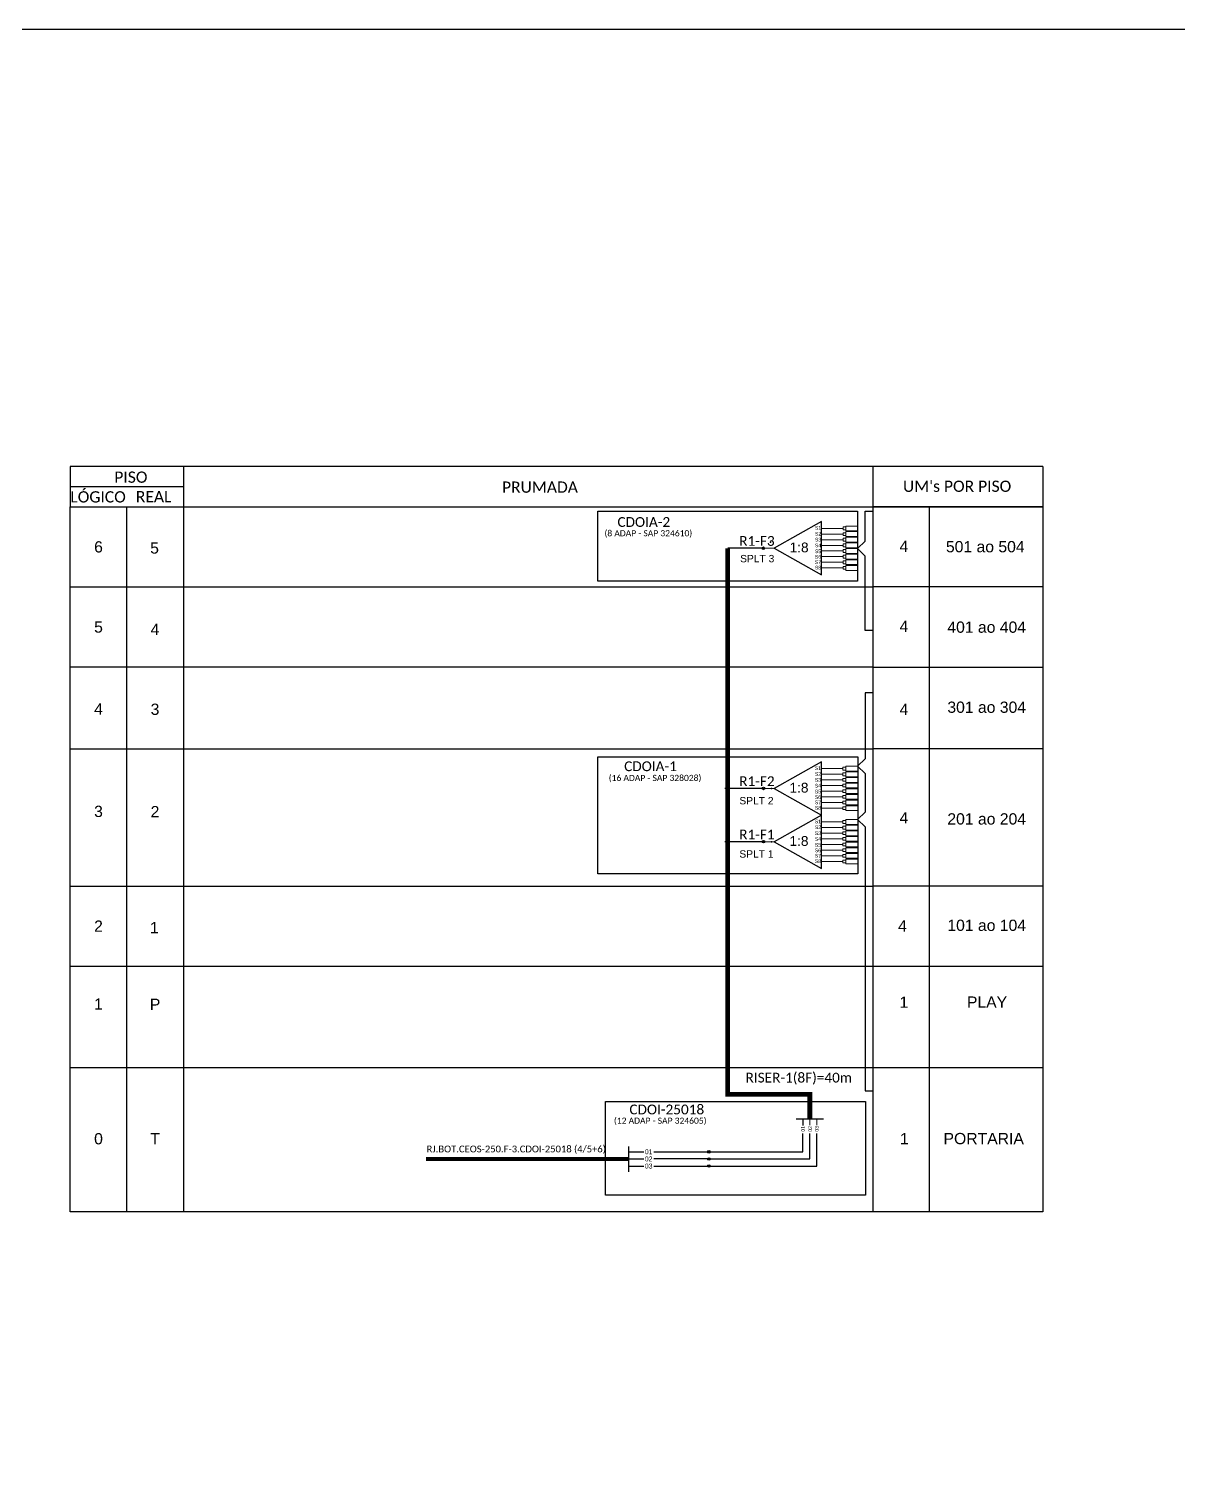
# Model space of a CAD drawing. Extents: x -4 to 837, y 1 to 595.
# Drawn here: x 367.5 to 602.3, y 298.3 to 595.3 of the extents above; entities that cross this region are included whole.
import ezdxf
from ezdxf.enums import TextEntityAlignment as Align

# ---------------------------------------------------------------- set-up
doc = ezdxf.new("R2010")
doc.units = 0
doc.styles.add('ARIAL', font='arial.ttf')
doc.styles.add('WMF-Calibri0', font='calibri.ttf')
doc.linetypes.add('RESERVA', pattern='A,0.5,-0.15,["RESERVA",Standard,S=0.18,R=0,X=0,Y=-0.1],-1.3', length=1.95)

# ---------------------------------------------------------------- blocks, each defined once
blk = doc.blocks.new('SPLT_1-8_SC-APC')
at = {"color": 1}
blk.add_lwpolyline([(-7.37, -2.1), (-17.04, -7.55), (-7.37, -13), (-7.37, -2.1)], dxfattribs=at)
at = {"color": 3, "lineweight": 0}
for points in [[(-2.99, -3.51), (-7.37, -3.51)], [(-7.37, -4.66), (-2.99, -4.66)], [(-7.37, -5.82), (-2.99, -5.82)], [(-2.41, -3.02), (-2.41, -4)], [(-2.41, -3.02), (0, -3.02)], [(-2.41, -4), (0, -4)], [(-2.41, -4.17), (-2.41, -5.16)], [(-2.41, -4.17), (0, -4.17)], [(-2.41, -5.16), (0, -5.16)], [(-2.41, -5.32), (-2.41, -6.31)], [(-2.41, -5.32), (0, -5.32)], [(-7.37, -6.97), (-2.99, -6.97)], [(-7.37, -8.12), (-2.99, -8.12)], [(-2.41, -6.31), (0, -6.31)], [(-2.41, -6.48), (-2.41, -7.46)], [(-2.41, -6.48), (0, -6.48)], [(-2.41, -7.46), (0, -7.46)], [(-2.41, -7.63), (-2.41, -8.62)], [(-2.41, -7.63), (0, -7.63)], [(-2.41, -8.62), (0, -8.62)], [(-2.41, -8.78), (-2.41, -9.77)], [(-2.41, -8.78), (0, -8.78)], [(-7.37, -9.28), (-2.99, -9.28)], [(-7.37, -10.43), (-2.99, -10.43)], [(-7.37, -11.58), (-2.99, -11.58)], [(-2.41, -9.77), (0, -9.77)], [(-2.41, -9.94), (-2.41, -10.92)], [(-2.41, -9.94), (0, -9.94)], [(-2.41, -10.92), (0, -10.92)], [(-2.41, -11.09), (-2.41, -12.08)], [(-2.41, -11.09), (0, -11.09)], [(-2.41, -12.08), (0, -12.08)]]:
    blk.add_lwpolyline(points, dxfattribs=at)
for points in [[(-2.99, -3.22), (-2.41, -3.22), (-2.41, -3.8), (-2.99, -3.8)], [(-2.99, -4.38), (-2.41, -4.38), (-2.41, -4.95), (-2.99, -4.95)], [(-2.99, -5.53), (-2.41, -5.53), (-2.41, -6.1), (-2.99, -6.1)], [(-2.99, -6.68), (-2.41, -6.68), (-2.41, -7.26), (-2.99, -7.26)], [(-2.99, -7.84), (-2.41, -7.84), (-2.41, -8.41), (-2.99, -8.41)], [(-2.99, -8.99), (-2.41, -8.99), (-2.41, -9.56), (-2.99, -9.56)], [(-2.99, -10.14), (-2.41, -10.14), (-2.41, -10.72), (-2.99, -10.72)], [(-2.99, -11.3), (-2.41, -11.3), (-2.41, -11.87), (-2.99, -11.87)]]:
    blk.add_lwpolyline(points, close=True, dxfattribs=at)
at = {"color": 1, "lineweight": 0}
blk.add_lwpolyline([(-17.04, -7.55), (-19.26, -7.55)], dxfattribs=at)
at = {"color": 1, "style": 'ARIAL'}
for s, height, p in [('S1', 0.75, (-8.74, -3.78)), ('S2', 0.75, (-8.74, -4.97)), ('S3', 0.75, (-8.74, -6.18)), ('1:8', 2, (-13.91, -8.4)), ('S4', 0.75, (-8.74, -7.36)), ('S5', 0.75, (-8.74, -8.57)), ('S6', 0.75, (-8.74, -9.69)), ('S7', 0.75, (-8.74, -10.78)), ('S8', 0.75, (-8.74, -11.9))]:
    blk.add_text(s, height=height, dxfattribs=at).set_placement(p)
blk = doc.blocks.new('SPLITTER FUTURO')
blk.add_point((0, 0))
at = {"style": 'ARIAL', "text_generation_flag": 6, "flags": 4}
for tag, p, height in [('SPLT', (-6.22, -4.1), 1.5), ('INSTAL.', (-6.25, -6.09), 1.25)]:
    blk.add_attdef(tag, p, '', height=height, rotation=180, dxfattribs=at)
blk = doc.blocks.new('SPLITTER_')
blk.add_point((0, 0))
at = {"style": 'ARIAL', "flags": 4}
blk.add_attdef('SPLT', (0, -3.26), '', height=1.5, dxfattribs=at)

msp = doc.modelspace()

# ---------------------------------------------------------------- hatches: boundary and pattern name
h = msp.add_hatch(color=3)
h.dxf.hatch_style = 1
edge = h.paths.add_edge_path()
edge.add_arc((517.6, 489.14), 0.242, 0, 360)
h = msp.add_hatch(color=3)
h.dxf.hatch_style = 1
edge = h.paths.add_edge_path()
edge.add_arc((517.61, 440.03), 0.256, -180, 180, ccw=False)
h = msp.add_hatch(color=3)
h.dxf.hatch_style = 1
edge = h.paths.add_edge_path()
edge.add_arc((517.61, 429.14), 0.256, -180, 180, ccw=False)
h = msp.add_hatch(color=3)
h.dxf.hatch_style = 1
edge = h.paths.add_edge_path()
edge.add_arc((506.46, 365.75), 0.256, 0, 360)
h = msp.add_hatch(color=3)
h.dxf.hatch_style = 1
edge = h.paths.add_edge_path()
edge.add_arc((506.46, 364.29), 0.256, 0, 360)
h = msp.add_hatch(color=3)
h.dxf.hatch_style = 1
edge = h.paths.add_edge_path()
edge.add_arc((506.46, 362.83), 0.256, 0, 360)

# ---------------------------------------------------------------- linework, layer by layer
for p, q in [((375.91, 505.81), (375.91, 497.59)), ((399.05, 505.81), (399.05, 497.59)), ((540.01, 497.59), (540.01, 505.81))]:
    msp.add_line(p, q)
at = {"color": 5}
msp.add_line((517.6, 489.14), (510.3, 489.14), dxfattribs=at)
at = {"color": 1}
msp.add_line((489.99, 366.82), (489.99, 361.68), dxfattribs=at)
msp.add_lwpolyline([(-3.83, 595.26), (837.17, 595.26), (837.17, 1.26), (-3.83, 1.26)], close=True)
at = {"color": 0}
for points in [[(574.73, 505.81), (375.91, 505.81)], [(399.05, 501.7), (375.91, 501.7)]]:
    msp.add_lwpolyline(points, dxfattribs=at)
for points in [[(574.73, 505.81), (574.73, 353.47)], [(574.73, 353.47), (375.91, 353.47), (375.91, 497.59)], [(375.91, 497.59), (399.05, 497.59)], [(387.48, 353.47), (387.48, 497.59)], [(399.05, 497.59), (574.73, 497.59)], [(399.05, 497.59), (399.05, 353.47)], [(574.73, 497.59), (540.01, 497.59)], [(540.01, 353.47), (540.01, 497.59)], [(551.58, 353.47), (551.58, 497.59)], [(375.91, 481.22), (540.01, 481.22)], [(574.73, 481.22), (540.01, 481.22)], [(540.01, 464.84), (375.91, 464.84)], [(540.01, 464.84), (574.73, 464.84)], [(375.91, 448.09), (540.01, 448.09)], [(574.73, 448.09), (540.01, 448.09)], [(375.91, 420.07), (540.01, 420.07)], [(574.73, 420.07), (540.01, 420.07)], [(375.91, 403.7), (540.01, 403.7)], [(540.01, 403.7), (574.73, 403.7)], [(375.91, 382.98), (540.01, 382.98)], [(540.01, 382.98), (574.73, 382.98)]]:
    msp.add_lwpolyline(points)
at = {"color": 1}
for points in [[(483.73, 496.69), (536.86, 496.69), (536.86, 482.37), (483.73, 482.37)], [(483.74, 446.49), (536.87, 446.49), (536.87, 422.6), (483.74, 422.6)], [(485.35, 376), (538.48, 376), (538.48, 356.88), (485.35, 356.88)]]:
    msp.add_lwpolyline(points, close=True, dxfattribs=at)
at = {"color": 3}
for points in [[(540.01, 472.33), (538.42, 472.33), (538.42, 487.54), (536.86, 489.05), (538.42, 490.56), (538.42, 496.68), (540.01, 496.68)], [(540.01, 459.54), (538.42, 459.54), (538.41, 446.07), (536.84, 444.56), (538.41, 443.05), (538.41, 435.17), (536.84, 433.67), (538.41, 432.16), (538.41, 378.23), (540.01, 378.23)], [(489.99, 365.75), (493.15, 365.75)], [(495.22, 365.75), (506.46, 365.75)]]:
    msp.add_lwpolyline(points, dxfattribs=at)
at = {"color": 5, "const_width": 1}
msp.add_lwpolyline([(510.3, 489.14), (510.3, 377.49), (527.09, 377.49), (527.09, 372.47)], dxfattribs=at)
at = {"color": 5}
for points in [[(517.58, 440.03), (509.74, 440.03)], [(517.58, 429.14), (509.74, 429.14)], [(524.29, 372.47), (529.86, 372.47)], [(506.46, 365.75), (525.64, 365.75), (525.64, 369.51)], [(506.72, 364.29), (527.09, 364.29), (527.09, 369.51)], [(506.72, 362.83), (528.54, 362.82), (528.54, 369.51)]]:
    msp.add_lwpolyline(points, dxfattribs=at)
at = {"color": 5, "linetype": 'RESERVA', "ltscale": 4}
msp.add_lwpolyline([(525.64, 372.47), (525.64, 371.15)], dxfattribs=at)
at = {"color": 5, "lineweight": 0}
for points in [[(527.09, 372.47), (527.09, 371.18)], [(528.53, 372.47), (528.53, 371.18)]]:
    msp.add_lwpolyline(points, dxfattribs=at)
at = {"color": 1}
msp.add_lwpolyline([(448.65, 364.26, 0.8, 0.8, 0), (489.99, 364.25, 0.8, 0.8, 0)], format="xyseb", dxfattribs=at)
at = {"color": 2}
for points in [[(489.99, 364.29), (493.15, 364.29)], [(506.61, 364.29), (495.22, 364.29)]]:
    msp.add_lwpolyline(points, dxfattribs=at)
at = {"color": 7}
for points in [[(489.99, 362.83), (493.15, 362.83)], [(495.22, 362.83), (506.72, 362.83)]]:
    msp.add_lwpolyline(points, dxfattribs=at)
at = {"color": 3}
for centre, radius in [((517.6, 489.14), 0.242), ((517.61, 440.03), 0.256), ((517.61, 429.14), 0.256), ((506.46, 365.75), 0.256), ((506.46, 364.29), 0.256), ((506.46, 362.83), 0.256)]:
    msp.add_circle(centre, radius, dxfattribs=at)

# ---------------------------------------------------------------- block references
for p in [(536.86, 496.69), (536.84, 447.58), (536.84, 436.68)]:
    msp.add_blockref('SPLT_1-8_SC-APC', p, dxfattribs=at)
ref = msp.add_blockref('SPLITTER FUTURO', (519.06, 490.35))
ref.add_attrib('SPLT', 'SPLT 3', (512.84, 486.26), dxfattribs={"height": 1.5, "rotation": 180, "style": 'ARIAL', "text_generation_flag": 6})
ref = msp.add_blockref('SPLITTER_', (519.22, 440.03), dxfattribs=dict(xscale=-1))
ref.add_attrib('SPLT', 'SPLT 2', (512.69, 436.77), dxfattribs={"height": 1.5, "style": 'ARIAL'})
ref = msp.add_blockref('SPLITTER_', (519.22, 429.14), dxfattribs=dict(xscale=-1))
ref.add_attrib('SPLT', 'SPLT 1', (512.69, 425.88), dxfattribs={"height": 1.5, "style": 'ARIAL'})

# ---------------------------------------------------------------- texts
at = {"color": 0, "style": 'WMF-Calibri0'}
for s, p in [('     PISO', (380.87, 502.51)), ('PRUMADA', (464.17, 500.47)), ("UM's POR PISO", (546.13, 500.65)), ('  LÓGICO', (374.32, 498.48)), ('    REAL', (386.08, 498.53))]:
    msp.add_text(s, height=2.3, dxfattribs=at).set_placement(p)
at = {"color": 1, "style": 'WMF-Calibri0'}
for s, height, p in [('CDOIA-2', 2, (487.77, 493.49)), ('CDOIA-1', 2, (489.14, 443.56)), ('CDOI-25018', 2, (490.21, 373.4)), ('RJ.BOT.CEOS-250.F-3.CDOI-25018 (4/5+6)', 1.3876, (448.75, 365.63))]:
    msp.add_text(s, height=height, dxfattribs=at).set_placement(p)
at = {"style": 'ARIAL'}
for s, height, p in [('6', 2.3, (381.69, 489.4)), ('5', 2.3, (393.15, 489.18)), ('4', 2.3, (546.32, 489.53)), ('501 ao 504', 2.3, (562.95, 489.45)), ('5', 2.3, (381.69, 473.03)), ('4', 2.3, (393.24, 472.57)), ('4', 2.3, (546.32, 473.16)), ('401 ao 404', 2.3, (563.24, 473)), ('4', 2.3, (381.69, 456.26)), ('3', 2.3, (393.24, 456.21)), ('301 ao 304', 2.3, (563.24, 456.63)), ('4', 2.3, (546.32, 456.19)), ('3', 2.3, (381.69, 435.34)), ('2', 2.3, (393.24, 435.28)), ('4', 2.3, (546.32, 434.01)), ('201 ao 204', 2.3, (563.24, 433.8)), ('2', 2.3, (381.69, 411.88)), ('4', 2.3, (546.02, 411.92)), ('101 ao 104', 2.3, (563.24, 412.05)), ('1', 2.3, (393.1, 411.57)), ('1', 2.3, (381.69, 395.96)), ('P', 2.3, (393.26, 395.9)), ('1', 2.3, (546.32, 396.33)), ('PLAY', 2.3, (563.31, 396.35)), ('0', 2.3, (381.69, 368.42)), ('T', 2.3, (393.26, 368.42)), ('1', 2.3, (546.39, 368.42)), ('PORTARIA', 2.3, (562.63, 368.45)), ('01', 1, (494.15, 365.75)), ('02', 1, (494.15, 364.29)), ('03', 1, (494.15, 362.83))]:
    msp.add_text(s, height=height, dxfattribs=at).set_placement(p, align=Align.MIDDLE_CENTER)
at = {"color": 1, "style": 'WMF-Calibri0'}
for s, p in [('(8 ADAP - SAP 324610)', (494.08, 491.57)), ('(16 ADAP - SAP 328028)', (495.45, 441.55)), ('(12 ADAP - SAP 324605)', (496.51, 371.48))]:
    msp.add_text(s, height=1.25, dxfattribs=at).set_placement(p, align=Align.CENTER)
at = {"color": 5, "style": 'WMF-Calibri0'}
for s, p in [('R1-F3', (512.66, 489.62)), ('R1-F2', (512.65, 440.51)), ('R1-F1', (512.65, 429.61)), ('RISER-1(8F)=40m', (513.95, 379.91))]:
    msp.add_text(s, height=2, dxfattribs=at).set_placement(p)
at = {"style": 'ARIAL'}
for s, p in [('01', (525.69, 370.44)), ('02', (527.14, 370.44)), ('03', (528.5, 370.44))]:
    msp.add_text(s, height=0.75, rotation=90, dxfattribs=at).set_placement(p, align=Align.MIDDLE_CENTER)

doc.saveas('drawing.dxf')
